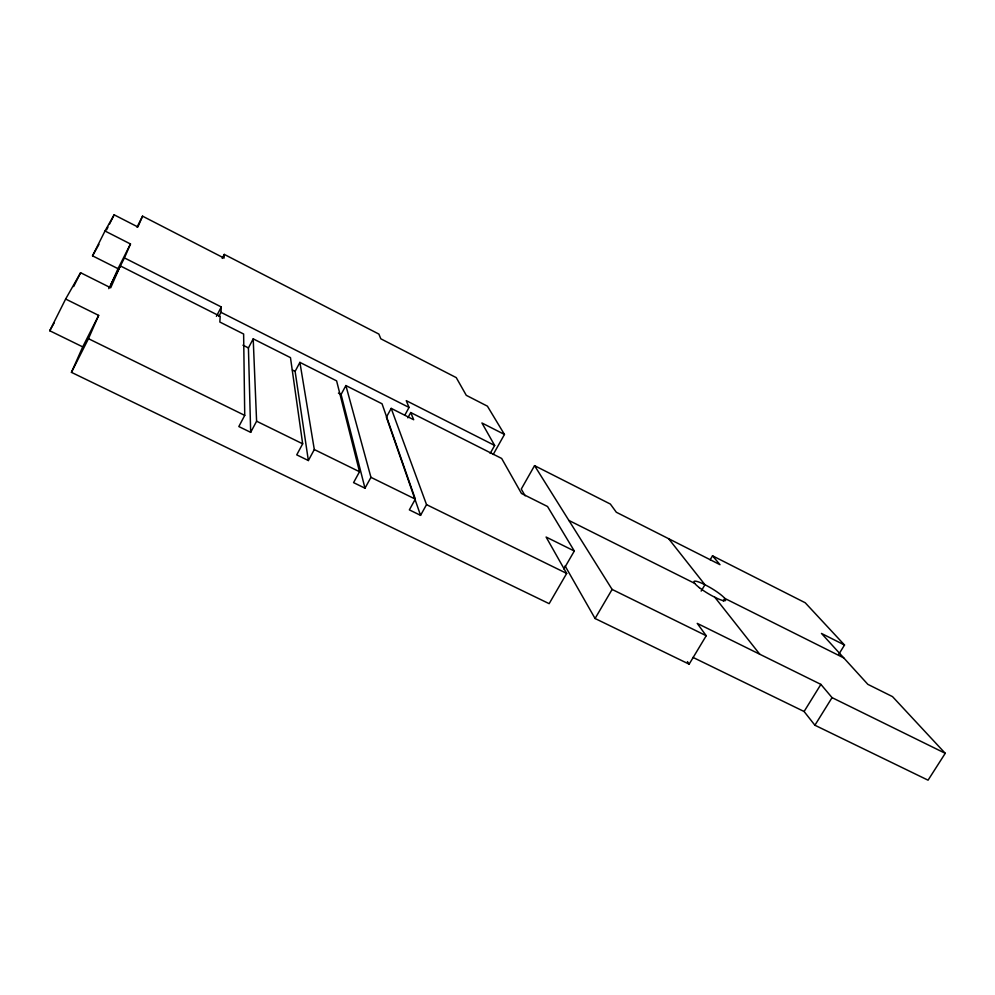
<?xml version="1.0" encoding="UTF-8"?>
<svg xmlns="http://www.w3.org/2000/svg" width="995" height="995" viewBox="0 0 995 995"><rect width="100%" height="100%" fill="white"/><g stroke="black" fill="none" stroke-linecap="round" stroke-linejoin="round"><path stroke-width="1.49" d="M218.85 316.422L220.977 312.33L221.288 306.957L124.437 257.904L130.482 243.986L104.997 231.002L92.535 255.839L118.007 268.675L111.291 283.923L124.437 257.904M493.209 454.479L504.465 434.454L487.413 406.171L466.282 395.326L456.245 377.615L380.811 338.797L378.871 334.071L224.261 254.397L224.049 258.103L142.559 216.164L136.999 227.171M142.559 216.164L137.87 226.984L114.139 214.82L104.997 231.002M71.441 372.354L88.468 338.686L98.654 315.39L65.633 299.035L49.75 330.75L82.722 346.882L71.441 372.354L549.153 603.666L566.677 573.418L546.106 537.039L574.314 551.019L563.891 569.028M420.562 515.348L386.383 417.203L391.197 408.385L426.532 504.627L420.562 515.348L409.355 509.875L415.325 499.129L382.043 403.783L345.887 385.562L370.948 477.339L364.991 488.197L353.573 482.625L359.518 471.729L336.608 380.874L299.905 362.379L314.308 449.541L308.363 460.536L296.734 454.852L302.667 443.82L290.478 357.628L253.203 338.847L256.598 421.208L250.678 432.352L238.825 426.556L244.733 415.388L243.626 334.022L219.845 322.032L220.181 316.323L120.271 265.876L110.706 287.791L80.595 272.717L65.633 299.035M73.655 286.56L80.595 272.717M106.614 229.833L107.982 227.096M109.35 224.373L114.139 214.82M118.007 268.675L130.482 243.986M108.766 288.662L120.271 265.876M82.722 346.882L98.654 315.39M222.196 258.401L224.261 254.397M216.412 316.348L221.288 306.957M250.678 432.352L248.427 347.927L253.203 338.847M308.363 460.536L295.117 371.371L299.905 362.379M364.991 488.197L341.086 394.455L345.887 385.562M404.754 415.276L409.044 407.44L406.258 400.662L494.652 445.449L490.174 453.421M407.826 417.838L410.736 412.539L501.667 458.459L521.455 493.458L547.524 506.505L574.314 551.019M92.535 255.839L98.953 244.372M49.75 330.75L54.19 322.853M710.156 559.762L712.519 555.807L719.994 564.675L616.328 512.251L610.358 504.055L534.551 465.648L521.268 489.055L525.111 495.796M692.993 657.409L804.097 711.512L814.905 725.231L928.061 780.179L945.25 753.314L832.056 697.632L820.887 684.386L697.234 623.38L706.226 635.73L689.137 664.175L595.072 618.504L612.112 589.426L534.551 465.648M701.152 591.08L704.945 584.737L668.628 538.705M723.29 600.98L724.82 598.418L843.772 657.919M838.897 654.101L844.519 645.021L805.216 602.759L712.519 555.807M804.097 711.512L820.887 684.386M814.905 725.231L832.056 697.632M612.112 589.426L706.226 635.73M88.468 338.686L244.733 415.388M256.598 421.208L302.667 443.82M314.308 449.541L359.518 471.729M370.948 477.339L415.325 499.129M426.532 504.627L566.677 573.418M568.866 520.422L694.734 583.381M242.967 345.178L248.427 347.927M292.418 370.016L295.117 371.371M338.437 393.124L341.086 394.455M391.197 408.385L413.684 419.728L410.736 412.539M844.519 645.021L821.472 633.442L867.851 684.349L892.515 696.624L945.25 753.314M220.977 312.33L409.044 407.44M504.465 434.454L481.928 422.974L494.652 445.449M714.796 597.224L759.745 654.212M687.408 661.6L689.137 664.175M565.085 565.919L595.072 618.504M699.385 587.672A18.345 3.097 30.9 0 0 725.355 600.582A18.345 3.097 30.9 0 0 704.746 584.637A18.345 3.097 30.9 0 0 699.385 587.672"/></g></svg>
